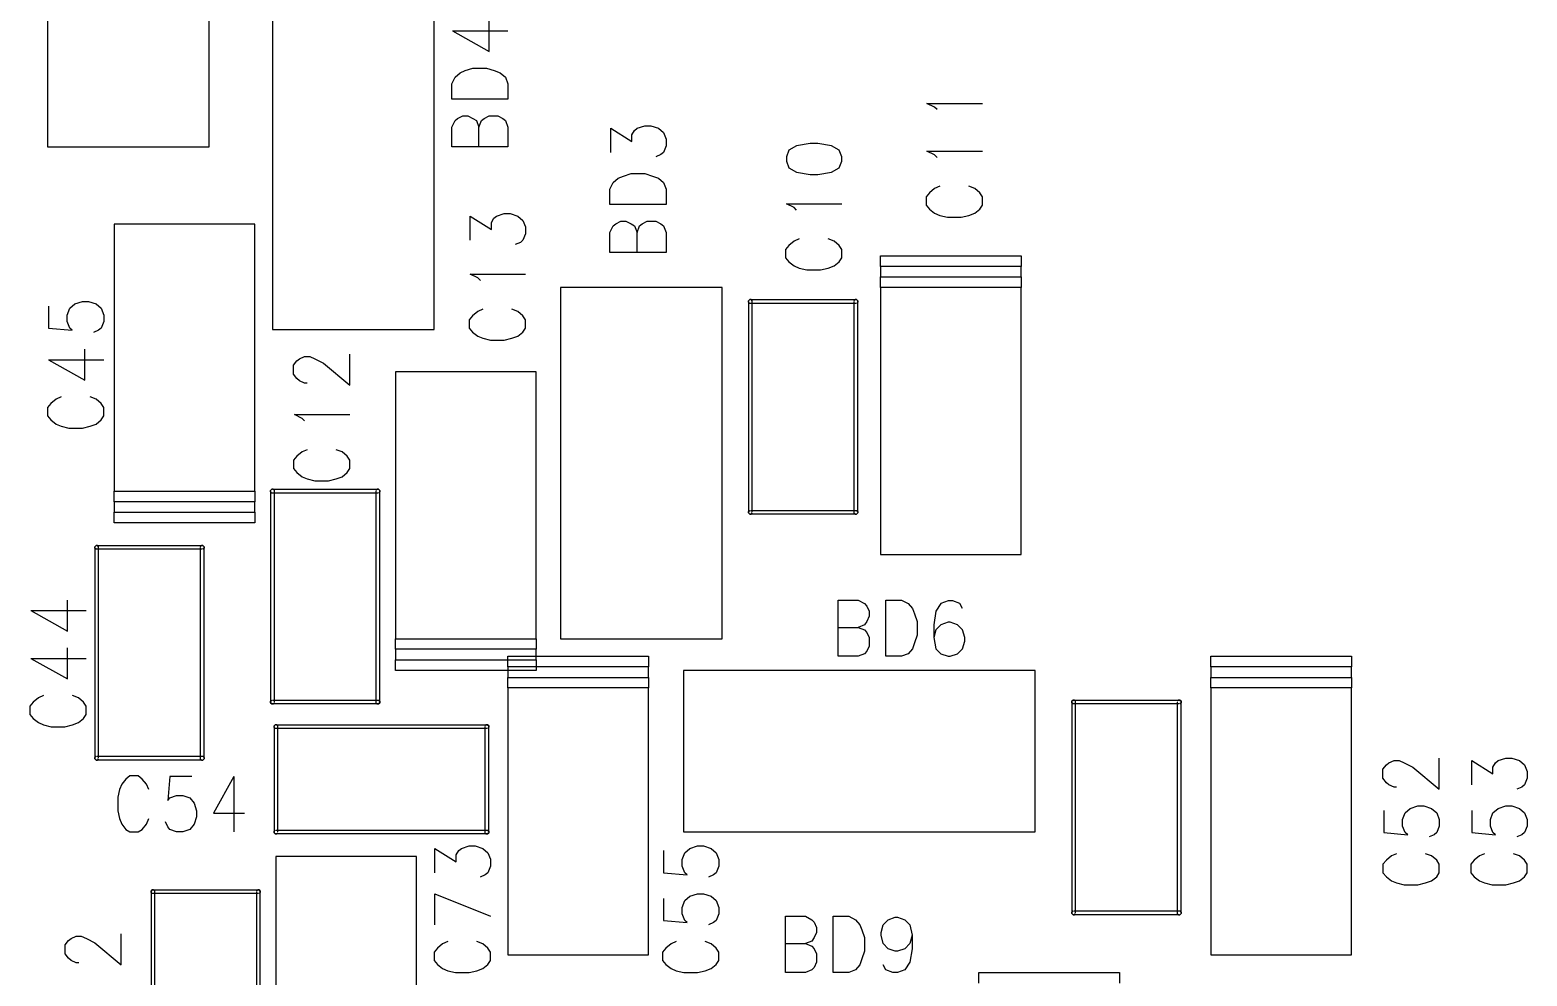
# Model space of a CAD drawing. Extents: x 295 to 953, y 10 to 290.
# Drawn here: x 709.68 to 752.28, y 198.6 to 225.53 of the extents above; entities that cross this region are included whole.
import ezdxf

# ---------------------------------------------------------------- set-up
doc = ezdxf.new("R2010")
doc.units = 0
doc.header["$LTSCALE"] = 5
doc.header["$MEASUREMENT"] = 0
doc.layers.add('22_S-SILK_GBR', color=12, linetype='CONTINUOUS')

msp = doc.modelspace()

# ---------------------------------------------------------------- linework, layer by layer
at = {"layer": '22_S-SILK_GBR', "color": 7}
for p, q in [((710.178, 232.2), (710.178, 222.2)), ((714.778, 222.2), (714.778, 232.2)), ((716.578, 227), (716.578, 217)), ((721.178, 217), (721.178, 227)), ((722.744, 224.918), (722.744, 225.802)), ((721.702, 225.502), (723.278, 225.502)), ((721.702, 225.502), (722.744, 224.918)), ((721.678, 224), (721.774, 224.186)), ((721.774, 224.186), (721.92, 224.31)), ((721.92, 224.31), (722.066, 224.372)), ((722.066, 224.372), (722.284, 224.442)), ((722.284, 224.442), (722.672, 224.442)), ((722.672, 224.442), (722.89, 224.372)), ((722.89, 224.372), (723.06, 224.31)), ((723.06, 224.31), (723.206, 224.186)), ((723.206, 224.186), (723.278, 224)), ((721.678, 223.558), (721.678, 224)), ((723.278, 224), (723.278, 223.558)), ((723.278, 223.558), (721.678, 223.558)), ((735.42, 223.334), (735.202, 223.44)), ((735.202, 223.44), (736.778, 223.44)), ((735.494, 223.262), (735.42, 223.334)), ((721.678, 222.764), (721.774, 222.95)), ((721.774, 222.95), (721.848, 223.012)), ((721.848, 223.012), (721.994, 223.082)), ((721.994, 223.082), (722.138, 223.082)), ((722.138, 223.082), (722.284, 223.012)), ((722.284, 223.012), (722.382, 222.95)), ((722.382, 222.95), (722.454, 222.764)), ((722.454, 222.764), (722.526, 222.95)), ((722.526, 222.95), (722.6, 223.012)), ((722.6, 223.012), (722.744, 223.082)), ((722.744, 223.082), (722.988, 223.082)), ((722.988, 223.082), (723.132, 223.012)), ((723.132, 223.012), (723.206, 222.95)), ((723.206, 222.95), (723.278, 222.764)), ((726.954, 222.732), (727.172, 222.802)), ((727.172, 222.802), (727.342, 222.802)), ((727.342, 222.802), (727.56, 222.732)), ((721.678, 222.198), (721.678, 222.764)), ((722.454, 222.198), (722.454, 222.764)), ((723.278, 222.764), (723.278, 222.198)), ((726.202, 222.042), (726.202, 222.732)), ((726.202, 222.732), (726.808, 222.352)), ((726.808, 222.546), (726.882, 222.67)), ((726.808, 222.352), (726.808, 222.546)), ((726.882, 222.67), (726.954, 222.732)), ((727.56, 222.732), (727.706, 222.608)), ((727.706, 222.608), (727.778, 222.422)), ((727.778, 222.422), (727.778, 222.228)), ((710.178, 222.2), (714.778, 222.2)), ((723.278, 222.198), (721.678, 222.198)), ((727.632, 221.98), (727.488, 221.918)), ((727.706, 222.042), (727.632, 221.98)), ((727.778, 222.228), (727.706, 222.042)), ((731.274, 222.108), (731.202, 221.922)), ((731.494, 222.232), (731.274, 222.108)), ((731.882, 222.302), (731.494, 222.232)), ((732.1, 222.302), (731.882, 222.302)), ((732.488, 222.232), (732.1, 222.302)), ((732.706, 222.108), (732.488, 222.232)), ((732.778, 221.922), (732.706, 222.108)), ((735.42, 221.974), (735.202, 222.08)), ((735.202, 222.08), (736.778, 222.08)), ((735.494, 221.902), (735.42, 221.974)), ((731.202, 221.922), (731.202, 221.798)), ((731.202, 221.798), (731.274, 221.604)), ((731.274, 221.604), (731.494, 221.48)), ((732.488, 221.48), (732.706, 221.604)), ((732.706, 221.604), (732.778, 221.798)), ((732.778, 221.798), (732.778, 221.922)), ((726.178, 221), (726.274, 221.186)), ((726.274, 221.186), (726.42, 221.31)), ((726.42, 221.31), (726.566, 221.372)), ((726.566, 221.372), (726.784, 221.442)), ((726.784, 221.442), (727.172, 221.442)), ((727.172, 221.442), (727.39, 221.372)), ((727.39, 221.372), (727.56, 221.31)), ((727.56, 221.31), (727.706, 221.186)), ((727.706, 221.186), (727.778, 221)), ((731.494, 221.48), (731.882, 221.418)), ((731.882, 221.418), (732.1, 221.418)), ((732.1, 221.418), (732.488, 221.48)), ((726.178, 220.558), (726.178, 221)), ((727.778, 221), (727.778, 220.558)), ((735.274, 220.896), (735.178, 220.782)), ((735.178, 220.782), (735.178, 220.542)), ((735.42, 221.02), (735.274, 220.896)), ((735.566, 221.082), (735.42, 221.02)), ((736.56, 221.02), (736.39, 221.082)), ((736.706, 220.896), (736.56, 221.02)), ((736.778, 220.782), (736.706, 220.896)), ((736.778, 220.542), (736.778, 220.782)), ((722.954, 220.232), (723.172, 220.302)), ((723.172, 220.302), (723.342, 220.302)), ((723.342, 220.302), (723.56, 220.232)), ((727.778, 220.558), (726.178, 220.558)), ((731.42, 220.474), (731.202, 220.58)), ((731.202, 220.58), (732.778, 220.58)), ((731.494, 220.402), (731.42, 220.474)), ((735.178, 220.542), (735.274, 220.428)), ((735.274, 220.428), (735.42, 220.312)), ((735.42, 220.312), (735.566, 220.252)), ((735.566, 220.252), (735.784, 220.198)), ((736.172, 220.198), (736.39, 220.252)), ((736.39, 220.252), (736.56, 220.312)), ((736.56, 220.312), (736.706, 220.428)), ((736.706, 220.428), (736.778, 220.542)), ((712.078, 220), (712.078, 212.4)), ((716.078, 220), (712.078, 220)), ((716.078, 212.4), (716.078, 220)), ((722.202, 219.542), (722.202, 220.232)), ((722.202, 220.232), (722.808, 219.852)), ((722.808, 220.046), (722.882, 220.17)), ((722.808, 219.852), (722.808, 220.046)), ((722.882, 220.17), (722.954, 220.232)), ((723.56, 220.232), (723.706, 220.108)), ((723.706, 220.108), (723.778, 219.922)), ((723.778, 219.922), (723.778, 219.728)), ((726.178, 219.764), (726.274, 219.95)), ((726.274, 219.95), (726.348, 220.012)), ((726.348, 220.012), (726.494, 220.082)), ((726.494, 220.082), (726.638, 220.082)), ((726.638, 220.082), (726.784, 220.012)), ((726.784, 220.012), (726.882, 219.95)), ((726.882, 219.95), (726.954, 219.764)), ((726.954, 219.764), (727.026, 219.95)), ((727.026, 219.95), (727.1, 220.012)), ((727.1, 220.012), (727.244, 220.082)), ((727.244, 220.082), (727.488, 220.082)), ((727.488, 220.082), (727.632, 220.012)), ((727.632, 220.012), (727.706, 219.95)), ((727.706, 219.95), (727.778, 219.764)), ((735.784, 220.198), (736.172, 220.198)), ((723.632, 219.48), (723.488, 219.418)), ((723.706, 219.542), (723.632, 219.48)), ((723.778, 219.728), (723.706, 219.542)), ((726.178, 219.198), (726.178, 219.764)), ((726.954, 219.198), (726.954, 219.764)), ((727.778, 219.764), (727.778, 219.198)), ((731.274, 219.396), (731.178, 219.282)), ((731.42, 219.52), (731.274, 219.396)), ((731.566, 219.582), (731.42, 219.52)), ((732.56, 219.52), (732.39, 219.582)), ((732.706, 219.396), (732.56, 219.52)), ((732.778, 219.282), (732.706, 219.396)), ((727.778, 219.198), (726.178, 219.198)), ((731.178, 219.282), (731.178, 219.042)), ((731.178, 219.042), (731.274, 218.928)), ((732.706, 218.928), (732.778, 219.042)), ((732.778, 219.042), (732.778, 219.282)), ((733.878, 218.8), (733.878, 219.1)), ((733.878, 219.1), (737.878, 219.1)), ((737.878, 219.1), (737.878, 218.8)), ((722.42, 218.474), (722.202, 218.58)), ((722.202, 218.58), (723.778, 218.58)), ((731.274, 218.928), (731.42, 218.812)), ((731.42, 218.812), (731.566, 218.752)), ((731.566, 218.752), (731.784, 218.698)), ((731.784, 218.698), (732.172, 218.698)), ((732.172, 218.698), (732.39, 218.752)), ((732.39, 218.752), (732.56, 218.812)), ((732.56, 218.812), (732.706, 218.928)), ((737.878, 218.8), (733.878, 218.8)), ((733.878, 218.8), (733.878, 218.5)), ((737.878, 218.5), (737.878, 218.8)), ((722.494, 218.402), (722.42, 218.474)), ((724.778, 218.2), (724.778, 208.2)), ((729.378, 218.2), (724.778, 218.2)), ((729.378, 208.2), (729.378, 218.2)), ((733.878, 218.2), (733.878, 218.5)), ((733.878, 218.5), (737.878, 218.5)), ((737.878, 218.2), (733.878, 218.2)), ((733.878, 218.2), (733.878, 210.6)), ((737.878, 218.5), (737.878, 218.2)), ((737.878, 210.6), (737.878, 218.2)), ((710.808, 217.608), (710.954, 217.732)), ((710.954, 217.732), (711.172, 217.802)), ((711.172, 217.802), (711.342, 217.802)), ((711.342, 217.802), (711.56, 217.732)), ((711.56, 217.732), (711.706, 217.608)), ((730.124, 217.82), (730.158, 217.854)), ((730.158, 217.854), (730.124, 217.82)), ((730.124, 217.78), (730.124, 217.82)), ((730.124, 217.8), (730.124, 211.8)), ((730.158, 217.746), (730.124, 217.78)), ((730.198, 217.854), (730.158, 217.854)), ((730.178, 217.746), (730.158, 217.746)), ((730.178, 217.854), (733.178, 217.854)), ((733.178, 217.746), (730.178, 217.746)), ((730.232, 217.82), (730.198, 217.854)), ((730.232, 217.8), (730.232, 217.82)), ((730.232, 211.8), (730.232, 217.8)), ((733.158, 217.854), (733.124, 217.82)), ((733.124, 217.8), (733.124, 211.8)), ((733.198, 217.854), (733.158, 217.854)), ((733.178, 217.854), (733.198, 217.854)), ((733.198, 217.854), (733.232, 217.82)), ((733.232, 217.82), (733.198, 217.854)), ((733.232, 217.78), (733.198, 217.746)), ((733.232, 217.82), (733.232, 217.78)), ((733.232, 217.8), (733.232, 217.82)), ((733.232, 211.8), (733.232, 217.8)), ((710.202, 217.67), (710.202, 217.042)), ((710.736, 217.414), (710.808, 217.608)), ((710.736, 217.228), (710.736, 217.414)), ((711.706, 217.608), (711.778, 217.414)), ((711.778, 217.414), (711.778, 217.228)), ((722.274, 217.396), (722.178, 217.282)), ((722.178, 217.282), (722.178, 217.042)), ((722.42, 217.52), (722.274, 217.396)), ((722.566, 217.582), (722.42, 217.52)), ((723.56, 217.52), (723.39, 217.582)), ((723.706, 217.396), (723.56, 217.52)), ((723.778, 217.282), (723.706, 217.396)), ((723.778, 217.042), (723.778, 217.282)), ((710.202, 217.042), (710.882, 216.98)), ((710.808, 217.042), (710.736, 217.228)), ((710.882, 216.98), (710.808, 217.042)), ((711.632, 216.98), (711.488, 216.918)), ((711.706, 217.042), (711.632, 216.98)), ((711.778, 217.228), (711.706, 217.042)), ((716.578, 217), (721.178, 217)), ((722.178, 217.042), (722.274, 216.928)), ((722.274, 216.928), (722.42, 216.812)), ((723.56, 216.812), (723.706, 216.928)), ((723.706, 216.928), (723.778, 217.042)), ((711.244, 215.558), (711.244, 216.442)), ((722.42, 216.812), (722.566, 216.752)), ((722.566, 216.752), (722.784, 216.698)), ((722.784, 216.698), (723.172, 216.698)), ((723.172, 216.698), (723.39, 216.752)), ((723.39, 216.752), (723.56, 216.812)), ((710.202, 216.142), (711.778, 216.142)), ((710.202, 216.142), (711.244, 215.558)), ((717.178, 215.984), (717.274, 216.108)), ((717.178, 215.728), (717.178, 215.984)), ((717.274, 216.108), (717.348, 216.17)), ((717.348, 216.17), (717.494, 216.232)), ((717.494, 216.232), (717.638, 216.232)), ((717.638, 216.232), (717.784, 216.17)), ((717.784, 216.17), (718.026, 216.046)), ((718.026, 216.046), (718.778, 215.418)), ((718.778, 215.418), (718.778, 216.302)), ((717.274, 215.604), (717.178, 215.728)), ((717.348, 215.542), (717.274, 215.604)), ((720.078, 215.8), (720.078, 208.2)), ((724.078, 215.8), (720.078, 215.8)), ((724.078, 208.2), (724.078, 215.8)), ((717.494, 215.48), (717.348, 215.542)), ((717.566, 215.48), (717.494, 215.48)), ((710.274, 214.896), (710.178, 214.782)), ((710.178, 214.782), (710.178, 214.542)), ((710.42, 215.02), (710.274, 214.896)), ((710.566, 215.082), (710.42, 215.02)), ((711.56, 215.02), (711.39, 215.082)), ((711.706, 214.896), (711.56, 215.02)), ((711.778, 214.782), (711.706, 214.896)), ((711.778, 214.542), (711.778, 214.782)), ((710.178, 214.542), (710.274, 214.428)), ((710.274, 214.428), (710.42, 214.312)), ((710.42, 214.312), (710.566, 214.252)), ((711.39, 214.252), (711.56, 214.312)), ((711.56, 214.312), (711.706, 214.428)), ((711.706, 214.428), (711.778, 214.542)), ((717.42, 214.474), (717.202, 214.58)), ((717.202, 214.58), (718.778, 214.58)), ((717.494, 214.402), (717.42, 214.474)), ((710.566, 214.252), (710.784, 214.198)), ((710.784, 214.198), (711.172, 214.198)), ((711.172, 214.198), (711.39, 214.252)), ((717.42, 213.52), (717.274, 213.396)), ((717.566, 213.582), (717.42, 213.52)), ((718.56, 213.52), (718.39, 213.582)), ((718.706, 213.396), (718.56, 213.52)), ((717.274, 213.396), (717.178, 213.282)), ((717.178, 213.282), (717.178, 213.042)), ((717.178, 213.042), (717.274, 212.928)), ((718.778, 213.282), (718.706, 213.396)), ((718.706, 212.928), (718.778, 213.042)), ((718.778, 213.042), (718.778, 213.282)), ((717.274, 212.928), (717.42, 212.812)), ((717.42, 212.812), (717.566, 212.752)), ((717.566, 212.752), (717.784, 212.698)), ((717.784, 212.698), (718.172, 212.698)), ((718.172, 212.698), (718.39, 212.752)), ((718.39, 212.752), (718.56, 212.812)), ((718.56, 212.812), (718.706, 212.928)), ((712.078, 212.4), (716.078, 212.4)), ((712.078, 212.1), (712.078, 212.4)), ((716.078, 212.4), (716.078, 212.1)), ((716.524, 212.42), (716.558, 212.454)), ((716.558, 212.454), (716.524, 212.42)), ((716.524, 212.38), (716.524, 212.42)), ((716.524, 212.4), (716.524, 206.4)), ((716.558, 212.346), (716.524, 212.38)), ((716.598, 212.454), (716.558, 212.454)), ((716.578, 212.346), (716.558, 212.346)), ((716.578, 212.454), (719.578, 212.454)), ((719.578, 212.346), (716.578, 212.346)), ((716.632, 212.42), (716.598, 212.454)), ((716.632, 212.4), (716.632, 212.42)), ((716.632, 206.4), (716.632, 212.4)), ((719.558, 212.454), (719.524, 212.42)), ((719.524, 212.4), (719.524, 206.4)), ((719.598, 212.454), (719.558, 212.454)), ((719.578, 212.454), (719.598, 212.454)), ((719.632, 212.42), (719.598, 212.454)), ((719.598, 212.454), (719.632, 212.42)), ((719.632, 212.38), (719.598, 212.346)), ((719.632, 212.4), (719.632, 212.42)), ((719.632, 212.42), (719.632, 212.38)), ((719.632, 206.4), (719.632, 212.4)), ((716.078, 212.1), (712.078, 212.1)), ((712.078, 212.1), (712.078, 211.8)), ((712.078, 211.8), (716.078, 211.8)), ((712.078, 211.5), (712.078, 211.8)), ((716.078, 211.8), (716.078, 212.1)), ((716.078, 211.8), (716.078, 211.5)), ((730.124, 211.82), (730.158, 211.854)), ((730.124, 211.78), (730.124, 211.82)), ((730.124, 211.8), (730.124, 211.78)), ((730.124, 211.78), (730.158, 211.746)), ((730.158, 211.746), (730.124, 211.78)), ((730.158, 211.746), (730.198, 211.746)), ((730.178, 211.746), (730.158, 211.746)), ((730.178, 211.854), (733.178, 211.854)), ((733.178, 211.746), (730.178, 211.746)), ((730.198, 211.746), (730.232, 211.78)), ((733.124, 211.8), (733.124, 211.78)), ((733.124, 211.78), (733.158, 211.746)), ((733.158, 211.746), (733.198, 211.746)), ((733.178, 211.854), (733.198, 211.854)), ((733.198, 211.854), (733.232, 211.82)), ((733.232, 211.78), (733.198, 211.746)), ((733.198, 211.746), (733.232, 211.78)), ((733.232, 211.82), (733.232, 211.78)), ((716.078, 211.5), (712.078, 211.5)), ((711.524, 210.82), (711.558, 210.854)), ((711.558, 210.854), (711.524, 210.82)), ((711.524, 210.78), (711.524, 210.82)), ((711.524, 210.8), (711.524, 204.8)), ((711.558, 210.746), (711.524, 210.78)), ((711.598, 210.854), (711.558, 210.854)), ((711.578, 210.746), (711.558, 210.746)), ((711.578, 210.854), (714.578, 210.854)), ((714.578, 210.746), (711.578, 210.746)), ((711.632, 210.82), (711.598, 210.854)), ((711.632, 210.8), (711.632, 210.82)), ((711.632, 204.8), (711.632, 210.8)), ((714.558, 210.854), (714.524, 210.82)), ((714.524, 210.8), (714.524, 204.8)), ((714.598, 210.854), (714.558, 210.854)), ((714.578, 210.854), (714.598, 210.854)), ((714.632, 210.82), (714.598, 210.854)), ((714.598, 210.854), (714.632, 210.82)), ((714.632, 210.78), (714.598, 210.746)), ((714.632, 210.8), (714.632, 210.82)), ((714.632, 210.82), (714.632, 210.78)), ((714.632, 204.8), (714.632, 210.8)), ((733.878, 210.6), (737.878, 210.6)), ((710.744, 208.418), (710.744, 209.302)), ((732.676, 207.7), (732.676, 209.3)), ((732.676, 209.3), (733.242, 209.3)), ((733.242, 209.3), (733.428, 209.204)), ((733.428, 209.204), (733.49, 209.13)), ((734.036, 209.3), (734.478, 209.3)), ((734.036, 207.7), (734.036, 209.3)), ((734.478, 209.3), (734.664, 209.204)), ((734.664, 209.204), (734.788, 209.058)), ((735.6, 209.204), (735.458, 208.984)), ((735.802, 209.276), (735.6, 209.204)), ((735.936, 209.276), (735.802, 209.276)), ((736.138, 209.204), (735.936, 209.276)), ((736.21, 209.058), (736.138, 209.204)), ((709.702, 209.002), (711.278, 209.002)), ((709.702, 209.002), (710.744, 208.418)), ((733.49, 209.13), (733.56, 208.984)), ((733.56, 208.84), (733.49, 208.694)), ((733.56, 208.984), (733.56, 208.84)), ((734.788, 209.058), (734.85, 208.912)), ((734.85, 208.912), (734.92, 208.694)), ((735.458, 208.984), (735.396, 208.596)), ((732.676, 208.524), (733.242, 208.524)), ((733.428, 208.596), (733.242, 208.524)), ((733.242, 208.524), (733.428, 208.452)), ((733.49, 208.694), (733.428, 208.596)), ((733.428, 208.452), (733.49, 208.378)), ((733.49, 208.378), (733.56, 208.234)), ((734.92, 208.694), (734.92, 208.306)), ((735.396, 208.596), (735.396, 208.234)), ((735.458, 208.452), (735.396, 208.234)), ((735.6, 208.596), (735.458, 208.452)), ((735.802, 208.67), (735.6, 208.596)), ((735.864, 208.67), (735.802, 208.67)), ((736.068, 208.596), (735.864, 208.67)), ((736.21, 208.452), (736.068, 208.596)), ((736.28, 208.234), (736.21, 208.452)), ((710.744, 207.058), (710.744, 207.942)), ((720.078, 208.2), (724.078, 208.2)), ((720.078, 207.9), (720.078, 208.2)), ((724.078, 207.9), (720.078, 207.9)), ((720.078, 207.9), (720.078, 207.6)), ((724.078, 208.2), (724.078, 207.9)), ((724.078, 207.6), (724.078, 207.9)), ((724.778, 208.2), (729.378, 208.2)), ((733.56, 207.99), (733.49, 207.846)), ((733.56, 208.234), (733.56, 207.99)), ((734.788, 207.918), (734.664, 207.772)), ((734.85, 208.088), (734.788, 207.918)), ((734.92, 208.306), (734.85, 208.088)), ((735.396, 208.234), (735.458, 207.918)), ((735.458, 207.918), (735.6, 207.772)), ((736.068, 207.772), (736.21, 207.918)), ((736.21, 207.918), (736.28, 208.136)), ((736.28, 208.136), (736.28, 208.234)), ((709.702, 207.642), (711.278, 207.642)), ((709.702, 207.642), (710.744, 207.058)), ((720.078, 207.6), (724.078, 207.6)), ((720.078, 207.3), (720.078, 207.6)), ((723.278, 207.4), (723.278, 207.7)), ((723.278, 207.7), (727.278, 207.7)), ((724.078, 207.6), (724.078, 207.3)), ((727.278, 207.7), (727.278, 207.4)), ((733.242, 207.7), (732.676, 207.7)), ((733.428, 207.772), (733.242, 207.7)), ((733.49, 207.846), (733.428, 207.772)), ((734.478, 207.7), (734.036, 207.7)), ((734.664, 207.772), (734.478, 207.7)), ((735.6, 207.772), (735.802, 207.7)), ((735.802, 207.7), (735.864, 207.7)), ((735.864, 207.7), (736.068, 207.772)), ((743.278, 207.4), (743.278, 207.7)), ((743.278, 207.7), (747.278, 207.7)), ((747.278, 207.7), (747.278, 207.4)), ((724.078, 207.3), (720.078, 207.3)), ((727.278, 207.4), (723.278, 207.4)), ((723.278, 207.4), (723.278, 207.1)), ((723.278, 206.8), (723.278, 207.1)), ((723.278, 207.1), (727.278, 207.1)), ((727.278, 207.1), (727.278, 207.4)), ((727.278, 207.1), (727.278, 206.8)), ((738.278, 207.3), (728.278, 207.3)), ((728.278, 207.3), (728.278, 202.7)), ((738.278, 202.7), (738.278, 207.3)), ((747.278, 207.4), (743.278, 207.4)), ((743.278, 207.4), (743.278, 207.1)), ((743.278, 206.8), (743.278, 207.1)), ((743.278, 207.1), (747.278, 207.1)), ((747.278, 207.1), (747.278, 207.4)), ((747.278, 207.1), (747.278, 206.8)), ((727.278, 206.8), (723.278, 206.8)), ((723.278, 206.8), (723.278, 199.2)), ((727.278, 199.2), (727.278, 206.8)), ((747.278, 206.8), (743.278, 206.8)), ((743.278, 206.8), (743.278, 199.2)), ((747.278, 199.2), (747.278, 206.8)), ((709.774, 206.396), (709.678, 206.282)), ((709.678, 206.282), (709.678, 206.042)), ((709.92, 206.52), (709.774, 206.396)), ((710.066, 206.582), (709.92, 206.52)), ((711.06, 206.52), (710.89, 206.582)), ((711.206, 206.396), (711.06, 206.52)), ((711.278, 206.282), (711.206, 206.396)), ((711.278, 206.042), (711.278, 206.282)), ((716.524, 206.42), (716.558, 206.454)), ((716.524, 206.38), (716.524, 206.42)), ((716.524, 206.4), (716.524, 206.38)), ((716.558, 206.346), (716.524, 206.38)), ((716.524, 206.38), (716.558, 206.346)), ((716.578, 206.346), (716.558, 206.346)), ((716.558, 206.346), (716.598, 206.346)), ((716.578, 206.454), (719.578, 206.454)), ((719.578, 206.346), (716.578, 206.346)), ((716.598, 206.346), (716.632, 206.38)), ((719.524, 206.4), (719.524, 206.38)), ((719.524, 206.38), (719.558, 206.346)), ((719.558, 206.346), (719.598, 206.346)), ((719.578, 206.454), (719.598, 206.454)), ((719.598, 206.454), (719.632, 206.42)), ((719.632, 206.38), (719.598, 206.346)), ((719.598, 206.346), (719.632, 206.38)), ((719.632, 206.42), (719.632, 206.38)), ((739.324, 206.42), (739.358, 206.454)), ((739.358, 206.454), (739.324, 206.42)), ((739.324, 206.38), (739.324, 206.42)), ((739.324, 206.4), (739.324, 200.4)), ((739.358, 206.346), (739.324, 206.38)), ((739.398, 206.454), (739.358, 206.454)), ((739.378, 206.346), (739.358, 206.346)), ((739.378, 206.454), (742.378, 206.454)), ((742.378, 206.346), (739.378, 206.346)), ((739.432, 206.42), (739.398, 206.454)), ((739.432, 206.4), (739.432, 206.42)), ((739.432, 200.4), (739.432, 206.4)), ((742.358, 206.454), (742.324, 206.42)), ((742.324, 206.4), (742.324, 200.4)), ((742.398, 206.454), (742.358, 206.454)), ((742.378, 206.454), (742.398, 206.454)), ((742.398, 206.454), (742.432, 206.42)), ((742.432, 206.42), (742.398, 206.454)), ((742.432, 206.38), (742.398, 206.346)), ((742.432, 206.42), (742.432, 206.38)), ((742.432, 206.4), (742.432, 206.42)), ((742.432, 200.4), (742.432, 206.4)), ((709.678, 206.042), (709.774, 205.928)), ((709.774, 205.928), (709.92, 205.812)), ((709.92, 205.812), (710.066, 205.752)), ((710.89, 205.752), (711.06, 205.812)), ((711.06, 205.812), (711.206, 205.928)), ((711.206, 205.928), (711.278, 206.042)), ((710.066, 205.752), (710.284, 205.698)), ((710.284, 205.698), (710.672, 205.698)), ((710.672, 205.698), (710.89, 205.752)), ((716.658, 205.754), (716.624, 205.72)), ((716.624, 205.72), (716.658, 205.754)), ((716.624, 205.68), (716.624, 205.72)), ((716.624, 205.7), (716.624, 202.7)), ((716.658, 205.646), (716.624, 205.68)), ((716.698, 205.754), (716.658, 205.754)), ((716.678, 205.646), (716.658, 205.646)), ((716.678, 205.754), (722.678, 205.754)), ((722.678, 205.646), (716.678, 205.646)), ((716.732, 205.72), (716.698, 205.754)), ((716.732, 205.7), (716.732, 205.72)), ((716.732, 202.7), (716.732, 205.7)), ((722.658, 205.754), (722.624, 205.72)), ((722.624, 205.7), (722.624, 202.7)), ((722.698, 205.754), (722.658, 205.754)), ((722.678, 205.754), (722.698, 205.754)), ((722.732, 205.72), (722.698, 205.754)), ((722.698, 205.754), (722.732, 205.72)), ((722.732, 205.68), (722.698, 205.646)), ((722.732, 205.7), (722.732, 205.72)), ((722.732, 205.72), (722.732, 205.68)), ((722.732, 202.7), (722.732, 205.7)), ((711.524, 204.82), (711.558, 204.854)), ((711.524, 204.78), (711.524, 204.82)), ((711.524, 204.8), (711.524, 204.78)), ((711.558, 204.746), (711.524, 204.78)), ((711.524, 204.78), (711.558, 204.746)), ((711.578, 204.746), (711.558, 204.746)), ((711.558, 204.746), (711.598, 204.746)), ((711.578, 204.854), (714.578, 204.854)), ((714.578, 204.746), (711.578, 204.746)), ((711.598, 204.746), (711.632, 204.78)), ((714.524, 204.8), (714.524, 204.78)), ((714.524, 204.78), (714.558, 204.746)), ((714.558, 204.746), (714.598, 204.746)), ((714.578, 204.854), (714.598, 204.854)), ((714.598, 204.854), (714.632, 204.82)), ((714.632, 204.78), (714.598, 204.746)), ((714.598, 204.746), (714.632, 204.78)), ((714.632, 204.82), (714.632, 204.78)), ((748.178, 204.484), (748.274, 204.608)), ((748.178, 204.228), (748.178, 204.484)), ((748.274, 204.608), (748.348, 204.67)), ((748.348, 204.67), (748.494, 204.732)), ((748.494, 204.732), (748.638, 204.732)), ((748.638, 204.732), (748.784, 204.67)), ((748.784, 204.67), (749.026, 204.546)), ((749.026, 204.546), (749.778, 203.918)), ((749.778, 203.918), (749.778, 204.802)), ((750.702, 204.042), (750.702, 204.732)), ((750.702, 204.732), (751.308, 204.352)), ((751.308, 204.546), (751.382, 204.67)), ((751.308, 204.352), (751.308, 204.546)), ((751.382, 204.67), (751.454, 204.732)), ((751.454, 204.732), (751.672, 204.802)), ((751.672, 204.802), (751.842, 204.802)), ((751.842, 204.802), (752.06, 204.732)), ((752.06, 204.732), (752.206, 204.608)), ((752.206, 204.608), (752.278, 204.422)), ((712.29, 204.058), (712.23, 203.912)), ((712.406, 204.204), (712.29, 204.058)), ((712.52, 204.3), (712.406, 204.204)), ((712.76, 204.3), (712.52, 204.3)), ((712.874, 204.204), (712.76, 204.3)), ((712.998, 204.058), (712.874, 204.204)), ((713.06, 203.912), (712.998, 204.058)), ((713.66, 204.276), (713.598, 203.596)), ((714.288, 204.276), (713.66, 204.276)), ((715.48, 204.276), (714.896, 203.234)), ((715.48, 204.276), (715.48, 202.7)), ((748.274, 204.104), (748.178, 204.228)), ((748.348, 204.042), (748.274, 204.104)), ((752.278, 204.228), (752.206, 204.042)), ((752.278, 204.422), (752.278, 204.228)), ((712.23, 203.912), (712.176, 203.694)), ((712.176, 203.694), (712.176, 203.306)), ((713.598, 203.596), (713.66, 203.67)), ((713.66, 203.67), (713.846, 203.742)), ((713.846, 203.742), (714.032, 203.742)), ((714.032, 203.742), (714.226, 203.67)), ((714.226, 203.67), (714.35, 203.524)), ((748.494, 203.98), (748.348, 204.042)), ((748.566, 203.98), (748.494, 203.98)), ((752.132, 203.98), (751.988, 203.918)), ((752.206, 204.042), (752.132, 203.98)), ((712.176, 203.306), (712.23, 203.088)), ((714.35, 203.524), (714.42, 203.306)), ((714.42, 203.306), (714.42, 203.136)), ((714.896, 203.234), (715.78, 203.234)), ((748.202, 203.31), (748.202, 202.682)), ((748.736, 203.054), (748.808, 203.248)), ((748.808, 203.248), (748.954, 203.372)), ((748.954, 203.372), (749.172, 203.442)), ((749.172, 203.442), (749.342, 203.442)), ((749.342, 203.442), (749.56, 203.372)), ((749.56, 203.372), (749.706, 203.248)), ((749.706, 203.248), (749.778, 203.054)), ((750.702, 203.31), (750.702, 202.682)), ((751.236, 203.054), (751.308, 203.248)), ((751.308, 203.248), (751.454, 203.372)), ((751.454, 203.372), (751.672, 203.442)), ((751.672, 203.442), (751.842, 203.442)), ((751.842, 203.442), (752.06, 203.372)), ((752.06, 203.372), (752.206, 203.248)), ((752.206, 203.248), (752.278, 203.054)), ((712.23, 203.088), (712.29, 202.918)), ((712.29, 202.918), (712.406, 202.772)), ((712.874, 202.772), (712.998, 202.918)), ((712.998, 202.918), (713.06, 203.088)), ((713.598, 202.846), (713.536, 202.99)), ((713.66, 202.772), (713.598, 202.846)), ((714.35, 202.918), (714.226, 202.772)), ((714.42, 203.136), (714.35, 202.918)), ((748.736, 202.868), (748.736, 203.054)), ((748.808, 202.682), (748.736, 202.868)), ((749.778, 202.868), (749.706, 202.682)), ((749.778, 203.054), (749.778, 202.868)), ((751.236, 202.868), (751.236, 203.054)), ((751.308, 202.682), (751.236, 202.868)), ((752.278, 202.868), (752.206, 202.682)), ((752.278, 203.054), (752.278, 202.868)), ((712.406, 202.772), (712.52, 202.7)), ((712.52, 202.7), (712.76, 202.7)), ((712.76, 202.7), (712.874, 202.772)), ((713.846, 202.7), (713.66, 202.772)), ((714.032, 202.7), (713.846, 202.7)), ((714.226, 202.772), (714.032, 202.7)), ((716.624, 202.72), (716.658, 202.754)), ((716.624, 202.68), (716.624, 202.72)), ((716.624, 202.7), (716.624, 202.68)), ((716.624, 202.68), (716.658, 202.646)), ((716.658, 202.646), (716.624, 202.68)), ((716.658, 202.646), (716.698, 202.646)), ((716.678, 202.646), (716.658, 202.646)), ((716.678, 202.754), (722.678, 202.754)), ((722.678, 202.646), (716.678, 202.646)), ((716.698, 202.646), (716.732, 202.68)), ((722.624, 202.7), (722.624, 202.68)), ((722.624, 202.68), (722.658, 202.646)), ((722.658, 202.646), (722.698, 202.646)), ((722.678, 202.754), (722.698, 202.754)), ((722.698, 202.754), (722.732, 202.72)), ((722.732, 202.68), (722.698, 202.646)), ((722.698, 202.646), (722.732, 202.68)), ((722.732, 202.72), (722.732, 202.68)), ((728.278, 202.7), (738.278, 202.7)), ((748.202, 202.682), (748.882, 202.62)), ((748.882, 202.62), (748.808, 202.682)), ((749.632, 202.62), (749.488, 202.558)), ((749.706, 202.682), (749.632, 202.62)), ((750.702, 202.682), (751.382, 202.62)), ((751.382, 202.62), (751.308, 202.682)), ((752.132, 202.62), (751.988, 202.558)), ((752.206, 202.682), (752.132, 202.62)), ((716.678, 202), (716.678, 194.4)), ((720.678, 202), (716.678, 202)), ((720.678, 194.4), (720.678, 202)), ((721.202, 201.542), (721.202, 202.232)), ((721.202, 202.232), (721.808, 201.852)), ((721.808, 202.046), (721.882, 202.17)), ((721.808, 201.852), (721.808, 202.046)), ((721.882, 202.17), (721.954, 202.232)), ((721.954, 202.232), (722.172, 202.302)), ((722.172, 202.302), (722.342, 202.302)), ((722.342, 202.302), (722.56, 202.232)), ((722.56, 202.232), (722.706, 202.108)), ((722.706, 202.108), (722.778, 201.922)), ((727.702, 202.17), (727.702, 201.542)), ((728.236, 201.914), (728.308, 202.108)), ((728.308, 202.108), (728.454, 202.232)), ((728.454, 202.232), (728.672, 202.302)), ((728.672, 202.302), (728.842, 202.302)), ((728.842, 202.302), (729.06, 202.232)), ((729.06, 202.232), (729.206, 202.108)), ((729.206, 202.108), (729.278, 201.914)), ((748.42, 202.02), (748.274, 201.896)), ((748.566, 202.082), (748.42, 202.02)), ((749.56, 202.02), (749.39, 202.082)), ((749.706, 201.896), (749.56, 202.02)), ((750.92, 202.02), (750.774, 201.896)), ((751.066, 202.082), (750.92, 202.02)), ((752.06, 202.02), (751.89, 202.082)), ((752.206, 201.896), (752.06, 202.02)), ((722.706, 201.542), (722.632, 201.48)), ((722.778, 201.728), (722.706, 201.542)), ((722.778, 201.922), (722.778, 201.728)), ((727.702, 201.542), (728.382, 201.48)), ((728.236, 201.728), (728.236, 201.914)), ((728.308, 201.542), (728.236, 201.728)), ((728.382, 201.48), (728.308, 201.542)), ((729.206, 201.542), (729.132, 201.48)), ((729.278, 201.728), (729.206, 201.542)), ((729.278, 201.914), (729.278, 201.728)), ((748.274, 201.896), (748.178, 201.782)), ((748.178, 201.782), (748.178, 201.542)), ((748.178, 201.542), (748.274, 201.428)), ((749.778, 201.782), (749.706, 201.896)), ((749.706, 201.428), (749.778, 201.542)), ((749.778, 201.542), (749.778, 201.782)), ((750.774, 201.896), (750.678, 201.782)), ((750.678, 201.782), (750.678, 201.542)), ((750.678, 201.542), (750.774, 201.428)), ((752.278, 201.782), (752.206, 201.896)), ((752.206, 201.428), (752.278, 201.542)), ((752.278, 201.542), (752.278, 201.782)), ((722.632, 201.48), (722.488, 201.418)), ((729.132, 201.48), (728.988, 201.418)), ((748.274, 201.428), (748.42, 201.312)), ((748.42, 201.312), (748.566, 201.252)), ((748.566, 201.252), (748.784, 201.198)), ((748.784, 201.198), (749.172, 201.198)), ((749.172, 201.198), (749.39, 201.252)), ((749.39, 201.252), (749.56, 201.312)), ((749.56, 201.312), (749.706, 201.428)), ((750.774, 201.428), (750.92, 201.312)), ((750.92, 201.312), (751.066, 201.252)), ((751.066, 201.252), (751.284, 201.198)), ((751.284, 201.198), (751.672, 201.198)), ((751.672, 201.198), (751.89, 201.252)), ((751.89, 201.252), (752.06, 201.312)), ((752.06, 201.312), (752.206, 201.428)), ((713.124, 201.02), (713.158, 201.054)), ((713.158, 201.054), (713.124, 201.02)), ((713.124, 200.98), (713.124, 201.02)), ((713.124, 201), (713.124, 195)), ((713.158, 200.946), (713.124, 200.98)), ((713.198, 201.054), (713.158, 201.054)), ((713.178, 200.946), (713.158, 200.946)), ((713.178, 201.054), (716.178, 201.054)), ((716.178, 200.946), (713.178, 200.946)), ((713.232, 201.02), (713.198, 201.054)), ((713.232, 201), (713.232, 201.02)), ((713.232, 195), (713.232, 201)), ((716.158, 201.054), (716.124, 201.02)), ((716.124, 201), (716.124, 195)), ((716.198, 201.054), (716.158, 201.054)), ((716.178, 201.054), (716.198, 201.054)), ((716.232, 201.02), (716.198, 201.054)), ((716.198, 201.054), (716.232, 201.02)), ((716.232, 200.98), (716.198, 200.946)), ((716.232, 201), (716.232, 201.02)), ((716.232, 201.02), (716.232, 200.98)), ((716.232, 195), (716.232, 201)), ((721.202, 200.058), (721.202, 200.942)), ((721.202, 200.942), (722.778, 200.306)), ((727.702, 200.81), (727.702, 200.182)), ((728.236, 200.554), (728.308, 200.748)), ((728.308, 200.748), (728.454, 200.872)), ((728.454, 200.872), (728.672, 200.942)), ((728.672, 200.942), (728.842, 200.942)), ((728.842, 200.942), (729.06, 200.872)), ((729.06, 200.872), (729.206, 200.748)), ((729.206, 200.748), (729.278, 200.554)), ((728.236, 200.368), (728.236, 200.554)), ((728.308, 200.182), (728.236, 200.368)), ((729.278, 200.368), (729.206, 200.182)), ((729.278, 200.554), (729.278, 200.368)), ((731.176, 198.7), (731.176, 200.3)), ((731.176, 200.3), (731.742, 200.3)), ((731.742, 200.3), (731.928, 200.204)), ((732.536, 200.3), (732.978, 200.3)), ((732.536, 198.7), (732.536, 200.3)), ((732.978, 200.3), (733.164, 200.204)), ((734.1, 200.204), (734.302, 200.276)), ((734.302, 200.276), (734.364, 200.276)), ((734.364, 200.276), (734.576, 200.204)), ((739.324, 200.42), (739.358, 200.454)), ((739.324, 200.38), (739.324, 200.42)), ((739.324, 200.4), (739.324, 200.38)), ((739.324, 200.38), (739.358, 200.346)), ((739.358, 200.346), (739.324, 200.38)), ((739.358, 200.346), (739.398, 200.346)), ((739.378, 200.346), (739.358, 200.346)), ((739.378, 200.454), (742.378, 200.454)), ((742.378, 200.346), (739.378, 200.346)), ((739.398, 200.346), (739.432, 200.38)), ((742.324, 200.4), (742.324, 200.38)), ((742.324, 200.38), (742.358, 200.346)), ((742.358, 200.346), (742.398, 200.346)), ((742.378, 200.454), (742.398, 200.454)), ((742.398, 200.454), (742.432, 200.42)), ((742.432, 200.38), (742.398, 200.346)), ((742.398, 200.346), (742.432, 200.38)), ((742.432, 200.42), (742.432, 200.38)), ((712.278, 198.918), (712.278, 199.802)), ((727.702, 200.182), (728.382, 200.12)), ((728.382, 200.12), (728.308, 200.182)), ((729.132, 200.12), (728.988, 200.058)), ((729.206, 200.182), (729.132, 200.12)), ((731.928, 200.204), (731.99, 200.13)), ((731.99, 200.13), (732.06, 199.984)), ((732.06, 199.84), (731.99, 199.694)), ((732.06, 199.984), (732.06, 199.84)), ((733.164, 200.204), (733.288, 200.058)), ((733.288, 200.058), (733.35, 199.912)), ((733.35, 199.912), (733.42, 199.694)), ((733.896, 199.84), (733.958, 200.058)), ((733.896, 199.766), (733.896, 199.84)), ((733.958, 200.058), (734.1, 200.204)), ((734.576, 200.204), (734.71, 200.058)), ((734.71, 200.058), (734.78, 199.766)), ((710.678, 199.484), (710.774, 199.608)), ((710.678, 199.228), (710.678, 199.484)), ((710.774, 199.608), (710.848, 199.67)), ((710.848, 199.67), (710.994, 199.732)), ((710.994, 199.732), (711.138, 199.732)), ((711.138, 199.732), (711.284, 199.67)), ((711.284, 199.67), (711.526, 199.546)), ((711.526, 199.546), (712.278, 198.918)), ((721.274, 199.396), (721.178, 199.282)), ((721.42, 199.52), (721.274, 199.396)), ((721.566, 199.582), (721.42, 199.52)), ((722.56, 199.52), (722.39, 199.582)), ((722.706, 199.396), (722.56, 199.52)), ((722.778, 199.282), (722.706, 199.396)), ((727.774, 199.396), (727.678, 199.282)), ((727.92, 199.52), (727.774, 199.396)), ((728.066, 199.582), (727.92, 199.52)), ((729.06, 199.52), (728.89, 199.582)), ((729.206, 199.396), (729.06, 199.52)), ((729.278, 199.282), (729.206, 199.396)), ((731.176, 199.524), (731.742, 199.524)), ((731.928, 199.596), (731.742, 199.524)), ((731.742, 199.524), (731.928, 199.452)), ((731.99, 199.694), (731.928, 199.596)), ((731.928, 199.452), (731.99, 199.378)), ((731.99, 199.378), (732.06, 199.234)), ((733.42, 199.694), (733.42, 199.306)), ((733.958, 199.524), (733.896, 199.766)), ((734.1, 199.378), (733.958, 199.524)), ((734.302, 199.306), (734.1, 199.378)), ((734.576, 199.378), (734.364, 199.306)), ((734.71, 199.524), (734.576, 199.378)), ((734.78, 199.766), (734.71, 199.524)), ((734.78, 199.378), (734.71, 198.99)), ((734.78, 199.766), (734.78, 199.378)), ((710.774, 199.104), (710.678, 199.228)), ((710.848, 199.042), (710.774, 199.104)), ((710.994, 198.98), (710.848, 199.042)), ((711.066, 198.98), (710.994, 198.98)), ((721.178, 199.282), (721.178, 199.042)), ((721.178, 199.042), (721.274, 198.928)), ((722.706, 198.928), (722.778, 199.042)), ((722.778, 199.042), (722.778, 199.282)), ((723.278, 199.2), (727.278, 199.2)), ((727.678, 199.282), (727.678, 199.042)), ((727.678, 199.042), (727.774, 198.928)), ((729.206, 198.928), (729.278, 199.042)), ((729.278, 199.042), (729.278, 199.282)), ((732.06, 198.99), (731.99, 198.846)), ((732.06, 199.234), (732.06, 198.99)), ((733.35, 199.088), (733.288, 198.918)), ((733.42, 199.306), (733.35, 199.088)), ((734.364, 199.306), (734.302, 199.306)), ((734.71, 198.99), (734.576, 198.772)), ((743.278, 199.2), (747.278, 199.2)), ((721.274, 198.928), (721.42, 198.812)), ((721.42, 198.812), (721.566, 198.752)), ((721.566, 198.752), (721.784, 198.698)), ((721.784, 198.698), (722.172, 198.698)), ((722.172, 198.698), (722.39, 198.752)), ((722.39, 198.752), (722.56, 198.812)), ((722.56, 198.812), (722.706, 198.928)), ((727.774, 198.928), (727.92, 198.812)), ((727.92, 198.812), (728.066, 198.752)), ((728.066, 198.752), (728.284, 198.698)), ((728.284, 198.698), (728.672, 198.698)), ((728.672, 198.698), (728.89, 198.752)), ((728.89, 198.752), (729.06, 198.812)), ((729.06, 198.812), (729.206, 198.928)), ((731.742, 198.7), (731.176, 198.7)), ((731.928, 198.772), (731.742, 198.7)), ((731.99, 198.846), (731.928, 198.772)), ((732.978, 198.7), (732.536, 198.7)), ((733.164, 198.772), (732.978, 198.7)), ((733.288, 198.918), (733.164, 198.772)), ((734.028, 198.772), (733.958, 198.918)), ((734.232, 198.7), (734.028, 198.772)), ((734.364, 198.7), (734.232, 198.7)), ((734.576, 198.772), (734.364, 198.7)), ((736.678, 198.4), (736.678, 198.7)), ((736.678, 198.7), (740.678, 198.7)), ((740.678, 198.7), (740.678, 198.4))]:
    msp.add_line(p, q, dxfattribs=at)

doc.saveas('drawing.dxf')
